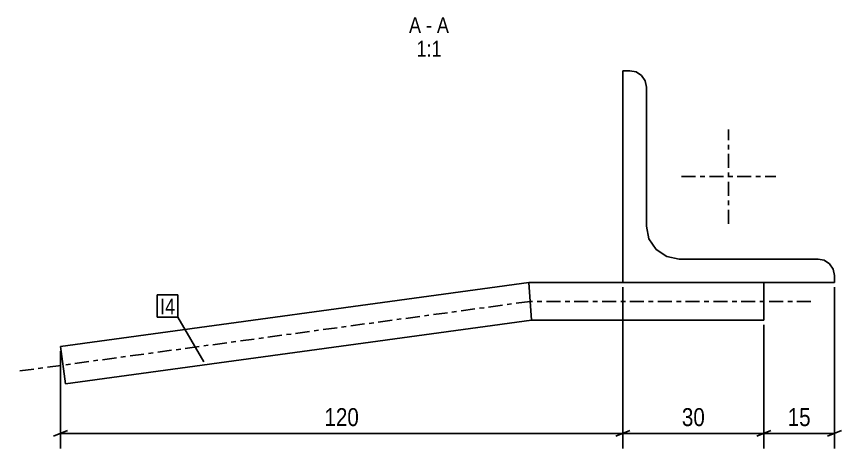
# Model space of a CAD drawing. Header units: millimetres. Extents: x 7 to 24253, y 2 to 762.
# Drawn here: x 16535.4 to 16710.9, y 2.4 to 94.1 of the extents above; entities that cross this region are included whole.
import ezdxf

# ---------------------------------------------------------------- set-up
doc = ezdxf.new("R2010")
doc.units = ezdxf.units.MM
doc.linetypes.add('DXK_LINE_DOT2', pattern=[3.9198, 1.9599, -1.9599])
doc.linetypes.add('DXK_LINE_DOT3', pattern=[5.9187, 2.979, -0.9799, 0.9799, -0.9799])
for name, color, linetype in [('MÅLSÆTNING', 7, 'Continuous'), ('STÅL', 7, 'Continuous'), ('TEKST', 7, 'Continuous')]:
    doc.layers.add(name, color=color, linetype=linetype)
doc.styles.add('Arial Narrow', font='ARIALN.TTF', dxfattribs={"height": 0.2})

msp = doc.modelspace()

# ---------------------------------------------------------------- linework, layer by layer
at = {"layer": 'MÅLSÆTNING', "color": 7, "linetype": 'Continuous'}
for p, q in [((16664.39, 36.63), (16664.39, 2.4)), ((16664.39, 36.63), (16664.39, 2.4)), ((16709.39, 36.63), (16709.39, 2.4)), ((16694.39, 28.63), (16694.39, 2.4)), ((16694.39, 28.63), (16694.39, 2.4)), ((16544.81, 23.07), (16544.81, 2.4)), ((16546.31, 6.2), (16543.31, 5)), ((16544.81, 5.6), (16664.39, 5.6)), ((16665.89, 6.2), (16662.89, 5)), ((16662.89, 5), (16665.89, 6.2)), ((16664.39, 5.6), (16694.39, 5.6)), ((16695.89, 6.2), (16692.89, 5)), ((16692.89, 5), (16695.89, 6.2)), ((16694.39, 5.6), (16709.39, 5.6)), ((16707.89, 5), (16710.89, 6.2))]:
    msp.add_line(p, q, dxfattribs=at)
at = {"layer": 'STÅL', "color": 2, "linetype": 'Continuous'}
for p, q in [((16665.89, 82.63), (16664.39, 82.63)), ((16664.39, 82.63), (16664.39, 37.63)), ((16667.23, 82.36), (16665.89, 82.63)), ((16668.36, 81.61), (16667.23, 82.36)), ((16669.12, 80.47), (16668.36, 81.61)), ((16669.39, 79.13), (16669.12, 80.47)), ((16669.39, 49.63), (16669.39, 79.13)), ((16669.92, 46.95), (16669.39, 49.63)), ((16671.44, 44.68), (16669.92, 46.95)), ((16673.71, 43.16), (16671.44, 44.68)), ((16676.39, 42.63), (16673.71, 43.16)), ((16676.39, 42.63), (16705.89, 42.63)), ((16707.23, 42.36), (16705.89, 42.63)), ((16708.36, 41.61), (16707.23, 42.36)), ((16709.12, 40.47), (16708.36, 41.61)), ((16709.39, 39.13), (16709.12, 40.47)), ((16709.39, 37.63), (16709.39, 39.13)), ((16544.81, 24.07), (16644.39, 37.63)), ((16644.39, 37.63), (16664.39, 37.63)), ((16644.93, 29.63), (16644.39, 37.63)), ((16664.39, 37.63), (16709.39, 37.63)), ((16694.39, 37.63), (16694.39, 29.63)), ((16545.89, 16.14), (16644.93, 29.63)), ((16645.43, 29.63), (16644.93, 29.63)), ((16645.43, 29.63), (16694.39, 29.63)), ((16545.89, 16.14), (16544.81, 24.07))]:
    msp.add_line(p, q, dxfattribs=at)
at = {"layer": 'STÅL', "color": 7, "linetype": 'DXK_LINE_DOT3'}
for p, q in [((16686.89, 50.13), (16686.89, 70.13)), ((16676.89, 60.13), (16696.89, 60.13)), ((16644.66, 33.63), (16535.44, 18.76)), ((16704.39, 33.63), (16644.66, 33.63))]:
    msp.add_line(p, q, dxfattribs=at)
at = {"layer": 'STÅL', "color": 7, "linetype": 'DXK_LINE_DOT2'}
msp.add_line((16664.39, 37.63), (16694.39, 37.63), dxfattribs=at)

# ---------------------------------------------------------------- wipeouts: each hides what was drawn before it
at = {"color": 0, "linetype": 'Continuous'}
for points in [[(16621.48, 90.63), (16621.48, 94.13), (16618.92, 94.13), (16618.92, 90.63)], [(16623.8, 90.63), (16623.8, 94.13), (16622.53, 94.13), (16622.53, 90.63)], [(16627.41, 90.63), (16627.41, 94.13), (16624.85, 94.13), (16624.85, 90.63)], [(16625.83, 85.63), (16625.83, 89.13), (16620.5, 89.13), (16620.5, 85.63)]]:
    msp.add_wipeout(points, dxfattribs=at).dxf.layer = 'TEKST'

# ---------------------------------------------------------------- next in the draw order: texts
at = {"layer": 'TEKST', "color": 3, "linetype": 'Continuous', "style": 'Arial Narrow'}
for s, p in [('A', (16618.92, 90.63)), ('A', (16624.85, 90.63)), ('-', (16622.53, 90.63)), ('1:1', (16620.5, 85.63))]:
    msp.add_text(s, height=3.34, dxfattribs=at).set_placement(p)

# ---------------------------------------------------------------- next in the draw order: wipeouts: each hides what was drawn before it
at = {"color": 0}
for points, layer in [([(16609.06, 6.35), (16609.06, 11.95), (16600.14, 11.95), (16600.14, 6.35)], 'MÅLSÆTNING'), ([(16682.62, 6.35), (16682.62, 11.95), (16676.15, 11.95), (16676.15, 6.35)], 'MÅLSÆTNING'), ([(16705.12, 6.35), (16705.12, 11.95), (16698.65, 11.95), (16698.65, 6.35)], 'MÅLSÆTNING'), ([(16569.18, 30.9), (16569.18, 34.4), (16565.98, 34.4), (16565.98, 30.9)], 'TEKST')]:
    msp.add_wipeout(points, dxfattribs=at).dxf.layer = layer

# ---------------------------------------------------------------- next in the draw order: texts
at = {"layer": 'MÅLSÆTNING', "color": 3, "style": 'Arial Narrow'}
for s, p in [('120', (16600.94, 7.15)), ('30', (16676.95, 7.15)), ('15', (16699.45, 7.15))]:
    msp.add_text(s, height=3.818, dxfattribs=at).set_placement(p)

# ---------------------------------------------------------------- next in the draw order: wipeouts: each hides what was drawn before it
at = {"color": 0}
msp.add_wipeout([(16569.18, 30.9), (16569.18, 34.4), (16565.98, 34.4), (16565.98, 30.9)], dxfattribs=at).dxf.layer = 'TEKST'

# ---------------------------------------------------------------- next in the draw order: linework, layer by layer
at = {"layer": 'TEKST', "color": 7, "linetype": 'Continuous'}
for p, q in [((16565.38, 35), (16569.78, 35)), ((16565.38, 30.3), (16565.38, 35)), ((16569.78, 30.3), (16569.78, 35)), ((16565.38, 30.3), (16569.78, 30.3)), ((16575.28, 20.77), (16569.78, 30.3))]:
    msp.add_line(p, q, dxfattribs=at)

# ---------------------------------------------------------------- next in the draw order: texts
at = {"layer": 'TEKST', "color": 3, "style": 'Arial Narrow'}
msp.add_text('I4', height=3.34, dxfattribs=at).set_placement((16565.98, 30.9))

doc.saveas('drawing.dxf')
